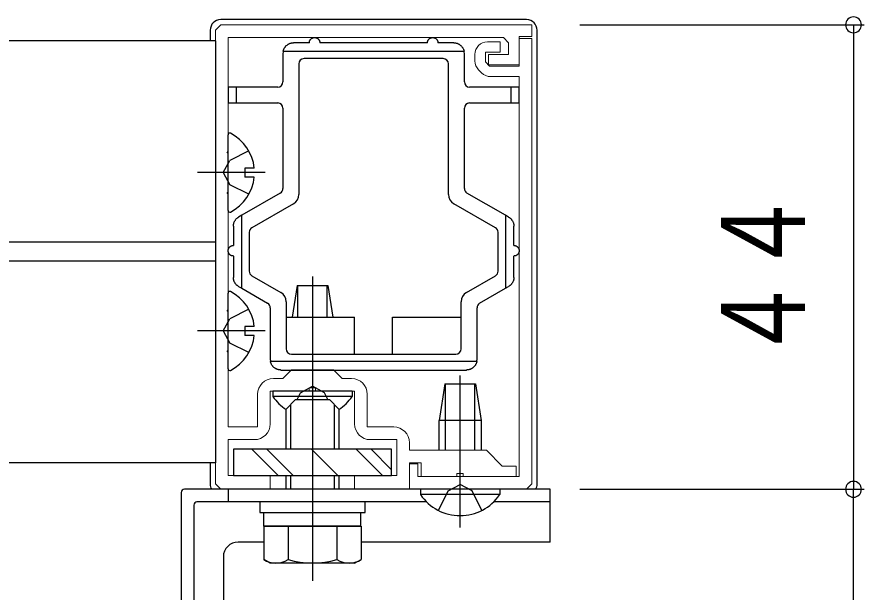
# Model space of a CAD drawing. Units: millimetres, scale not verified. Extents: x -693 to 693, y -1120 to 1122.
# Drawn here: x -90.9 to -10.6, y -855.4 to -800.9 of the extents above; entities that cross this region are included whole.
import ezdxf
from ezdxf.enums import TextEntityAlignment as Align

# ---------------------------------------------------------------- set-up
doc = ezdxf.new("R2010")
doc.units = ezdxf.units.MM
doc.header["$LTSCALE"] = 4
doc.layers.add('0-2_YKK_11', color=7, linetype='Continuous', lineweight=18)
for name, color, linetype in [('0-3_YKK_12', 2, 'Continuous'), ('0-4_YKK_13', 4, 'Continuous'), ('0-6_YKK_D', 6, 'Continuous')]:
    doc.layers.add(name, color=color, linetype=linetype)
doc.styles.add('ＭＳ ゴシック', font='')
doc.styles.get('ＭＳ ゴシック').set_extended_font_data('MS Gothic')

msp = doc.modelspace()

# ---------------------------------------------------------------- linework, layer by layer
at = {"layer": '0-2_YKK_11'}
for p, q in [((-71.589, -801.687), (-72.089, -802.187)), ((-72.089, -802.187), (-72.089, -845.186)), ((-42.089, -801.687), (-71.589, -801.687)), ((-42.089, -802.787), (-42.089, -801.687)), ((-70.889, -802.887), (-44.789, -802.887)), ((-70.889, -839.786), (-70.889, -802.887)), ((-44.789, -802.887), (-44.289, -803.387)), ((-43.289, -802.787), (-42.089, -802.787)), ((-43.289, -805.487), (-43.289, -802.787)), ((-43.289, -802.987), (-42.089, -802.987)), ((-43.289, -805.587), (-43.289, -802.987)), ((-42.089, -802.987), (-42.089, -845.186)), ((-46.289, -803.287), (-45.089, -803.287)), ((-45.089, -803.287), (-45.089, -804.287)), ((-44.289, -803.387), (-44.289, -804.487)), ((-47.489, -805.104), (-47.489, -804.487)), ((-46.489, -804.287), (-46.489, -805.187)), ((-45.089, -804.287), (-46.489, -804.287)), ((-46.189, -804.487), (-46.189, -805.487)), ((-44.289, -804.487), (-46.189, -804.487)), ((-46.489, -805.187), (-46.089, -805.587)), ((-46.189, -805.487), (-43.289, -805.487)), ((-46.089, -805.587), (-43.289, -805.587)), ((-46.855, -806.235), (-47.137, -805.952)), ((-43.289, -806.587), (-46.006, -806.587)), ((-43.289, -844.486), (-43.289, -806.587)), ((-64.889, -834.386), (-65.689, -835.186)), ((-60.889, -834.386), (-64.889, -834.386)), ((-60.089, -835.186), (-60.889, -834.386)), ((-65.689, -835.186), (-66.589, -835.186)), ((-59.189, -835.186), (-60.089, -835.186)), ((-63.189, -836.086), (-62.589, -836.086)), ((-63.189, -836.386), (-63.189, -836.086)), ((-62.589, -836.086), (-62.589, -836.386)), ((-68.089, -836.686), (-68.089, -839.786)), ((-66.889, -836.386), (-63.189, -836.386)), ((-66.889, -839.486), (-66.889, -836.386)), ((-62.589, -836.386), (-58.889, -836.386)), ((-58.889, -836.386), (-58.889, -839.486)), ((-57.689, -839.786), (-57.689, -836.686)), ((-68.089, -839.786), (-70.889, -839.786)), ((-55.189, -839.786), (-57.689, -839.786)), ((-70.889, -840.986), (-68.389, -840.986)), ((-70.889, -844.386), (-70.889, -840.986)), ((-57.389, -840.986), (-54.889, -840.986)), ((-54.889, -840.986), (-54.889, -844.386)), ((-53.689, -841.986), (-53.689, -841.286)), ((-46.389, -841.986), (-53.689, -841.986)), ((-44.889, -843.486), (-46.389, -841.986)), ((-53.689, -843.186), (-52.589, -843.186)), ((-53.689, -845.686), (-53.689, -843.186)), ((-53.689, -843.286), (-52.889, -843.286)), ((-53.689, -845.686), (-53.689, -843.286)), ((-52.889, -843.286), (-52.889, -844.486)), ((-52.589, -843.186), (-52.589, -844.486)), ((-49.189, -844.186), (-48.589, -844.186)), ((-49.189, -844.486), (-49.189, -844.186)), ((-48.589, -844.186), (-48.589, -844.486)), ((-43.589, -843.486), (-44.889, -843.486)), ((-43.589, -844.486), (-43.589, -843.486)), ((-66.889, -844.386), (-70.889, -844.386)), ((-66.889, -845.686), (-66.889, -844.386)), ((-58.889, -844.386), (-58.889, -845.686)), ((-54.889, -844.386), (-58.889, -844.386)), ((-52.889, -844.486), (-43.289, -844.486)), ((-52.589, -844.486), (-49.189, -844.486)), ((-48.589, -844.486), (-43.589, -844.486)), ((-72.089, -845.186), (-71.589, -845.686)), ((-71.589, -845.686), (-66.889, -845.686)), ((-58.889, -845.686), (-53.689, -845.686)), ((-42.589, -845.686), (-53.689, -845.686)), ((-42.089, -845.186), (-42.589, -845.686))]:
    msp.add_line(p, q, dxfattribs=at)
for centre, radius, start, end in [((-46.289, -804.487), 1.2, 90, 180), ((-46.289, -805.104), 1.2, 180, 225), ((-46.006, -805.387), 1.2, 225, 270), ((-66.589, -836.686), 1.5, 90, 180), ((-59.189, -836.686), 1.5, 0, 90), ((-68.389, -839.486), 1.5, 270, 0), ((-57.389, -839.486), 1.5, 180, 270), ((-55.189, -841.286), 1.5, 0, 90)]:
    msp.add_arc(centre, radius, start, end, dxfattribs=at)
at = {"layer": '0-3_YKK_12'}
for p, q in [((-72.089, -803.187), (-181.089, -803.187)), ((-72.089, -803.187), (-72.089, -843.187)), ((-72.089, -822.287), (-181.089, -822.287)), ((-72.089, -824.087), (-181.089, -824.087)), ((-72.089, -843.187), (-181.089, -843.187))]:
    msp.add_line(p, q, dxfattribs=at)
at = {"layer": '0-4_YKK_13'}
for p, q in [((-42.589, -801.187), (-71.589, -801.187)), ((-72.589, -802.187), (-72.589, -803.187)), ((-41.589, -845.187), (-41.589, -802.187)), ((-63.189, -803.387), (-64.689, -803.387)), ((-51.989, -803.387), (-62.189, -803.387)), ((-49.489, -803.387), (-50.989, -803.387)), ((-65.689, -804.387), (-65.689, -807.087)), ((-65.669, -804.187), (-48.509, -804.187)), ((-48.489, -807.087), (-48.489, -804.387)), ((-64.189, -805.387), (-64.189, -817.762)), ((-50.489, -804.887), (-63.689, -804.887)), ((-49.989, -817.762), (-49.989, -805.387)), ((-70.889, -807.587), (-70.889, -809.087)), ((-70.089, -807.587), (-70.889, -807.587)), ((-66.189, -807.587), (-70.089, -807.587)), ((-70.089, -809.087), (-70.089, -807.587)), ((-44.089, -807.587), (-47.989, -807.587)), ((-44.089, -807.587), (-44.089, -809.087)), ((-43.289, -807.587), (-44.089, -807.587)), ((-43.289, -809.087), (-43.289, -807.587)), ((-70.889, -809.087), (-70.089, -809.087)), ((-70.089, -809.087), (-66.189, -809.087)), ((-65.689, -809.587), (-65.689, -817.184)), ((-48.489, -817.184), (-48.489, -809.587)), ((-47.989, -809.087), (-44.089, -809.087)), ((-44.089, -809.087), (-43.289, -809.087)), ((-70.889, -819.282), (-70.889, -812.091)), ((-68.923, -813.637), (-70.738, -814.542)), ((-71.347, -815.687), (-70.738, -814.542)), ((-67.389, -815.687), (-73.79, -815.687)), ((-71.347, -815.687), (-70.738, -816.832)), ((-68.923, -817.737), (-70.738, -816.832)), ((-68.41, -816.112), (-69.289, -816.112)), ((-65.939, -817.617), (-69.589, -819.725)), ((-44.589, -819.725), (-48.239, -817.617)), ((-64.689, -818.628), (-68.639, -820.908)), ((-45.539, -820.908), (-49.489, -818.628)), ((-69.589, -819.725), (-69.889, -819.898)), ((-69.589, -826.648), (-69.589, -819.725)), ((-44.589, -819.725), (-44.589, -826.648)), ((-44.289, -819.898), (-44.589, -819.725)), ((-70.389, -820.764), (-70.389, -822.587)), ((-43.789, -822.587), (-43.789, -820.764)), ((-68.889, -821.341), (-68.889, -825.032)), ((-45.289, -825.032), (-45.289, -821.341)), ((-70.389, -823.587), (-70.389, -825.609)), ((-43.789, -825.609), (-43.789, -823.587)), ((-68.639, -825.465), (-65.889, -827.053)), ((-62.889, -825.522), (-62.889, -854.35)), ((-48.289, -827.053), (-45.539, -825.465)), ((-69.889, -826.475), (-69.589, -826.648)), ((-64.339, -826.386), (-64.81, -829.387)), ((-64.339, -826.386), (-61.439, -826.386)), ((-64.289, -829.387), (-64.289, -826.386)), ((-61.489, -829.387), (-61.489, -826.386)), ((-61.439, -826.386), (-60.967, -829.387)), ((-70.889, -834.282), (-70.889, -827.091)), ((-69.589, -826.648), (-67.139, -828.063)), ((-65.389, -827.919), (-65.389, -832.387)), ((-48.789, -832.387), (-48.789, -827.919)), ((-68.923, -828.637), (-70.738, -829.542)), ((-66.889, -828.496), (-66.889, -833.387)), ((-47.289, -833.387), (-47.289, -828.496)), ((-71.347, -830.687), (-70.738, -829.542)), ((-65.389, -829.387), (-62.889, -829.387)), ((-62.889, -829.387), (-58.889, -829.387)), ((-58.889, -832.887), (-58.889, -829.387)), ((-55.289, -829.387), (-51.289, -829.387)), ((-55.289, -832.887), (-55.289, -829.387)), ((-51.289, -829.387), (-48.789, -829.387)), ((-67.389, -830.687), (-73.79, -830.687)), ((-71.347, -830.687), (-70.738, -831.832)), ((-68.41, -831.112), (-69.289, -831.112)), ((-68.923, -832.737), (-70.738, -831.832)), ((-64.889, -832.887), (-49.289, -832.887)), ((-47.309, -833.587), (-66.869, -833.587)), ((-65.889, -834.387), (-48.289, -834.387)), ((-48.889, -849.316), (-48.889, -834.913)), ((-64.034, -836.54), (-62.889, -835.931)), ((-50.339, -835.686), (-50.889, -839.186)), ((-50.339, -835.686), (-47.439, -835.686)), ((-50.289, -841.986), (-50.289, -835.686)), ((-47.489, -841.986), (-47.489, -835.686)), ((-47.439, -835.686), (-46.889, -839.186)), ((-66.639, -836.386), (-66.639, -836.895)), ((-59.139, -836.386), (-66.639, -836.386)), ((-59.139, -836.895), (-66.639, -836.895)), ((-60.889, -836.386), (-64.889, -836.386)), ((-64.349, -837.186), (-64.034, -836.54)), ((-59.139, -836.386), (-59.139, -836.895)), ((-65.389, -838.086), (-64.489, -837.186)), ((-64.959, -837.656), (-64.959, -841.886)), ((-64.489, -837.186), (-61.289, -837.186)), ((-60.389, -838.086), (-61.289, -837.186)), ((-60.819, -837.656), (-60.819, -841.886)), ((-65.389, -841.886), (-65.389, -838.086)), ((-60.389, -838.086), (-60.389, -841.886)), ((-50.889, -841.986), (-50.889, -839.186)), ((-46.889, -839.186), (-50.889, -839.186)), ((-46.889, -839.186), (-46.889, -841.986)), ((-55.389, -841.886), (-70.389, -841.886)), ((-70.389, -841.886), (-70.389, -844.386)), ((-66.146, -844.386), (-68.646, -841.886)), ((-64.732, -844.386), (-67.232, -841.886)), ((-60.489, -844.386), (-62.989, -841.886)), ((-56.247, -844.386), (-58.747, -841.886)), ((-55.389, -843.83), (-57.333, -841.886)), ((-55.389, -844.386), (-55.389, -841.886)), ((-72.589, -843.187), (-72.589, -845.187)), ((-70.389, -844.386), (-55.389, -844.386)), ((-65.389, -845.686), (-65.389, -844.386)), ((-64.959, -844.386), (-64.959, -845.686)), ((-60.819, -844.386), (-60.819, -845.686)), ((-60.389, -844.386), (-60.389, -845.686)), ((-70.939, -845.686), (-75.039, -845.686)), ((-40.339, -845.686), (-70.939, -845.686)), ((-70.839, -846.886), (-70.839, -845.686)), ((-52.639, -845.686), (-52.639, -846.195)), ((-45.139, -845.686), (-52.639, -845.686)), ((-46.889, -845.686), (-50.889, -845.686)), ((-50.034, -845.84), (-48.889, -845.231)), ((-47.744, -845.84), (-48.889, -845.231)), ((-45.139, -845.686), (-45.139, -846.195)), ((-40.339, -850.686), (-40.339, -845.686)), ((-75.339, -845.986), (-75.339, -857.687)), ((-45.139, -846.195), (-52.639, -846.195)), ((-50.939, -847.696), (-50.034, -845.84)), ((-46.839, -847.696), (-47.744, -845.84)), ((-74.139, -847.186), (-74.139, -857.687)), ((-71.039, -846.886), (-73.839, -846.886)), ((-52.064, -846.886), (-71.039, -846.886)), ((-57.889, -846.886), (-67.889, -846.886)), ((-67.889, -846.886), (-67.889, -847.886)), ((-57.889, -847.886), (-57.889, -846.886)), ((-40.339, -846.886), (-45.714, -846.886)), ((-67.889, -847.886), (-57.889, -847.886)), ((-67.489, -849.186), (-67.489, -847.886)), ((-58.289, -849.186), (-58.289, -847.886)), ((-67.508, -849.186), (-67.508, -852.329)), ((-58.27, -849.186), (-67.508, -849.186)), ((-67.489, -849.186), (-58.289, -849.186)), ((-60.389, -849.186), (-65.389, -849.186)), ((-65.198, -849.186), (-65.198, -852.329)), ((-60.58, -849.186), (-60.58, -852.329)), ((-58.27, -849.186), (-58.27, -852.329)), ((-67.508, -850.686), (-69.939, -850.686)), ((-40.339, -850.686), (-58.27, -850.686)), ((-71.339, -852.086), (-71.339, -856.686)), ((-66.889, -852.686), (-67.508, -852.329)), ((-58.889, -852.686), (-66.889, -852.686)), ((-58.889, -852.686), (-58.27, -852.329))]:
    msp.add_line(p, q, dxfattribs=at)
for points in [[(-63.189, -803.387), (-63.187, -803.356), (-63.185, -803.326), (-63.181, -803.296), (-63.175, -803.267), (-63.166, -803.238), (-63.156, -803.209), (-63.145, -803.181), (-63.132, -803.154), (-63.117, -803.128), (-63.1, -803.102), (-63.083, -803.078), (-63.063, -803.055), (-63.042, -803.033), (-63.02, -803.012), (-62.997, -802.993), (-62.973, -802.975), (-62.948, -802.959), (-62.921, -802.944), (-62.894, -802.931), (-62.866, -802.919), (-62.838, -802.909), (-62.809, -802.901), (-62.779, -802.895), (-62.749, -802.89), (-62.719, -802.887), (-62.689, -802.887), (-62.659, -802.887), (-62.629, -802.89), (-62.599, -802.895), (-62.569, -802.901), (-62.54, -802.909), (-62.512, -802.919), (-62.484, -802.931), (-62.457, -802.944), (-62.43, -802.959), (-62.405, -802.975), (-62.381, -802.993), (-62.357, -803.012), (-62.335, -803.033)], [(-62.335, -803.033), (-62.315, -803.055), (-62.295, -803.078), (-62.277, -803.102), (-62.261, -803.128), (-62.246, -803.154), (-62.233, -803.181), (-62.221, -803.209), (-62.211, -803.238), (-62.203, -803.267), (-62.197, -803.296), (-62.193, -803.326), (-62.191, -803.356), (-62.189, -803.387)], [(-51.989, -803.387), (-51.987, -803.356), (-51.985, -803.326), (-51.981, -803.296), (-51.975, -803.267), (-51.966, -803.238), (-51.956, -803.209), (-51.945, -803.181), (-51.932, -803.154), (-51.917, -803.128), (-51.9, -803.102), (-51.883, -803.078), (-51.863, -803.055), (-51.842, -803.033), (-51.82, -803.012), (-51.797, -802.993), (-51.773, -802.975), (-51.748, -802.959), (-51.721, -802.944), (-51.694, -802.931), (-51.666, -802.919), (-51.638, -802.909), (-51.609, -802.901), (-51.579, -802.895), (-51.549, -802.89), (-51.519, -802.887), (-51.489, -802.887), (-51.459, -802.887), (-51.429, -802.89), (-51.399, -802.895), (-51.369, -802.901), (-51.34, -802.909), (-51.312, -802.919), (-51.284, -802.931), (-51.257, -802.944), (-51.23, -802.959), (-51.205, -802.975), (-51.181, -802.993), (-51.157, -803.012), (-51.135, -803.033)], [(-51.135, -803.033), (-51.115, -803.055), (-51.095, -803.078), (-51.077, -803.102), (-51.061, -803.128), (-51.046, -803.154), (-51.033, -803.181), (-51.021, -803.209), (-51.011, -803.238), (-51.003, -803.267), (-50.997, -803.296), (-50.993, -803.326), (-50.991, -803.356), (-50.989, -803.387)], [(-65.669, -804.187), (-65.658, -804.144), (-65.647, -804.101), (-65.634, -804.059), (-65.619, -804.017), (-65.601, -803.977), (-65.582, -803.937), (-65.561, -803.898), (-65.539, -803.86), (-65.515, -803.823), (-65.489, -803.787), (-65.462, -803.752), (-65.433, -803.719), (-65.403, -803.686), (-65.371, -803.655), (-65.338, -803.626), (-65.304, -803.598), (-65.269, -803.572), (-65.232, -803.547), (-65.195, -803.524), (-65.156, -803.502), (-65.116, -803.482), (-65.076, -803.464), (-65.035, -803.448), (-64.993, -803.434), (-64.951, -803.421), (-64.908, -803.411), (-64.865, -803.402), (-64.821, -803.395), (-64.777, -803.391), (-64.733, -803.388), (-64.689, -803.387)], [(-49.489, -803.387), (-49.445, -803.388), (-49.401, -803.391), (-49.357, -803.395), (-49.313, -803.402), (-49.27, -803.411), (-49.227, -803.421), (-49.185, -803.434), (-49.143, -803.448), (-49.102, -803.464), (-49.061, -803.482), (-49.022, -803.502), (-48.983, -803.524), (-48.946, -803.547), (-48.909, -803.572), (-48.874, -803.598), (-48.84, -803.626), (-48.807, -803.655), (-48.775, -803.686), (-48.745, -803.719), (-48.716, -803.752), (-48.689, -803.787), (-48.663, -803.823), (-48.639, -803.86), (-48.617, -803.898), (-48.596, -803.937), (-48.577, -803.977), (-48.559, -804.017), (-48.544, -804.059), (-48.531, -804.101), (-48.52, -804.144), (-48.509, -804.187)], [(-68.41, -815.262), (-69.289, -815.262), (-69.289, -816.112)], [(-70.389, -820.764), (-70.387, -820.716), (-70.384, -820.669), (-70.379, -820.622), (-70.371, -820.575), (-70.361, -820.528), (-70.348, -820.482), (-70.334, -820.437), (-70.317, -820.392), (-70.299, -820.348), (-70.278, -820.306), (-70.255, -820.264), (-70.23, -820.223), (-70.203, -820.184), (-70.175, -820.146), (-70.145, -820.109), (-70.113, -820.074), (-70.079, -820.04), (-70.044, -820.008), (-70.007, -819.978), (-69.969, -819.95), (-69.929, -819.923), (-69.889, -819.898)], [(-44.289, -819.898), (-44.249, -819.923), (-44.209, -819.95), (-44.171, -819.978), (-44.134, -820.008), (-44.099, -820.04), (-44.065, -820.074), (-44.033, -820.109), (-44.003, -820.146), (-43.974, -820.184), (-43.948, -820.223), (-43.923, -820.264), (-43.9, -820.306), (-43.879, -820.348), (-43.861, -820.392), (-43.844, -820.437), (-43.829, -820.482), (-43.817, -820.528), (-43.807, -820.575), (-43.799, -820.622), (-43.794, -820.669), (-43.791, -820.716), (-43.789, -820.764)], [(-70.389, -823.587), (-70.419, -823.585), (-70.449, -823.582), (-70.479, -823.578), (-70.509, -823.572), (-70.538, -823.564), (-70.566, -823.554), (-70.594, -823.542), (-70.621, -823.529), (-70.648, -823.514), (-70.673, -823.498), (-70.697, -823.48), (-70.72, -823.461), (-70.742, -823.44), (-70.763, -823.418), (-70.783, -823.395), (-70.8, -823.371), (-70.817, -823.345), (-70.832, -823.319), (-70.845, -823.292), (-70.856, -823.264), (-70.866, -823.235), (-70.874, -823.206), (-70.881, -823.177), (-70.885, -823.147), (-70.888, -823.117), (-70.889, -823.087), (-70.888, -823.056), (-70.885, -823.026), (-70.881, -822.996), (-70.874, -822.967), (-70.866, -822.938), (-70.856, -822.909), (-70.845, -822.881), (-70.832, -822.854), (-70.817, -822.828), (-70.8, -822.802), (-70.783, -822.778), (-70.763, -822.755), (-70.742, -822.733)], [(-70.742, -822.733), (-70.72, -822.712), (-70.697, -822.693), (-70.673, -822.675), (-70.648, -822.659), (-70.621, -822.644), (-70.594, -822.631), (-70.566, -822.619), (-70.538, -822.609), (-70.509, -822.601), (-70.479, -822.595), (-70.449, -822.591), (-70.419, -822.588), (-70.389, -822.587)], [(-43.789, -822.587), (-43.759, -822.588), (-43.729, -822.591), (-43.699, -822.595), (-43.669, -822.601), (-43.64, -822.609), (-43.612, -822.619), (-43.584, -822.631), (-43.557, -822.644), (-43.53, -822.659), (-43.505, -822.675), (-43.481, -822.693), (-43.457, -822.712), (-43.435, -822.733), (-43.415, -822.755), (-43.395, -822.778), (-43.377, -822.802), (-43.361, -822.828), (-43.346, -822.854), (-43.333, -822.881), (-43.321, -822.909), (-43.312, -822.938), (-43.303, -822.967), (-43.297, -822.996), (-43.293, -823.026), (-43.29, -823.056), (-43.289, -823.087), (-43.29, -823.117), (-43.293, -823.147), (-43.297, -823.177), (-43.303, -823.206), (-43.312, -823.235), (-43.321, -823.264), (-43.333, -823.292), (-43.346, -823.319), (-43.361, -823.345), (-43.377, -823.371), (-43.395, -823.395), (-43.415, -823.418), (-43.435, -823.44)], [(-43.435, -823.44), (-43.457, -823.461), (-43.481, -823.48), (-43.505, -823.498), (-43.53, -823.514), (-43.557, -823.529), (-43.584, -823.542), (-43.612, -823.554), (-43.64, -823.564), (-43.669, -823.572), (-43.699, -823.578), (-43.729, -823.582), (-43.759, -823.585), (-43.789, -823.587)], [(-69.889, -826.475), (-69.929, -826.45), (-69.969, -826.423), (-70.007, -826.395), (-70.044, -826.365), (-70.079, -826.333), (-70.113, -826.299), (-70.145, -826.264), (-70.175, -826.227), (-70.204, -826.189), (-70.23, -826.15), (-70.255, -826.109), (-70.278, -826.067), (-70.299, -826.025), (-70.317, -825.981), (-70.334, -825.936), (-70.348, -825.891), (-70.361, -825.845), (-70.371, -825.798), (-70.379, -825.751), (-70.384, -825.704), (-70.387, -825.657), (-70.389, -825.609)], [(-43.789, -825.609), (-43.791, -825.657), (-43.794, -825.704), (-43.799, -825.751), (-43.807, -825.798), (-43.817, -825.845), (-43.829, -825.891), (-43.844, -825.936), (-43.861, -825.981), (-43.879, -826.025), (-43.9, -826.067), (-43.923, -826.109), (-43.948, -826.15), (-43.974, -826.189), (-44.003, -826.227), (-44.033, -826.264), (-44.065, -826.299), (-44.099, -826.333), (-44.134, -826.365), (-44.171, -826.395), (-44.209, -826.423), (-44.249, -826.45), (-44.289, -826.475)], [(-47.039, -828.063), (-44.589, -826.648), (-44.289, -826.475)], [(-68.41, -830.262), (-69.289, -830.262), (-69.289, -831.112)], [(-65.889, -834.387), (-65.933, -834.385), (-65.977, -834.382), (-66.021, -834.378), (-66.065, -834.371), (-66.108, -834.362), (-66.151, -834.352), (-66.193, -834.339), (-66.235, -834.325), (-66.276, -834.309), (-66.316, -834.291), (-66.356, -834.271), (-66.395, -834.249), (-66.432, -834.226), (-66.469, -834.201), (-66.504, -834.175), (-66.538, -834.147), (-66.571, -834.118), (-66.603, -834.087), (-66.633, -834.054), (-66.662, -834.021), (-66.689, -833.986), (-66.715, -833.95), (-66.739, -833.913), (-66.761, -833.875), (-66.782, -833.836), (-66.801, -833.796), (-66.819, -833.756), (-66.834, -833.714), (-66.847, -833.672), (-66.858, -833.629), (-66.869, -833.587)], [(-47.309, -833.587), (-47.32, -833.629), (-47.331, -833.672), (-47.344, -833.714), (-47.359, -833.756), (-47.377, -833.796), (-47.396, -833.836), (-47.417, -833.875), (-47.439, -833.913), (-47.463, -833.95), (-47.489, -833.986), (-47.516, -834.021), (-47.545, -834.054), (-47.575, -834.087), (-47.607, -834.118), (-47.64, -834.147), (-47.674, -834.175), (-47.709, -834.201), (-47.746, -834.226), (-47.783, -834.249), (-47.822, -834.271), (-47.861, -834.291), (-47.902, -834.309), (-47.943, -834.325), (-47.985, -834.339), (-48.027, -834.352), (-48.07, -834.362), (-48.113, -834.371), (-48.157, -834.378), (-48.201, -834.382), (-48.245, -834.385), (-48.289, -834.387)], [(-61.429, -837.186), (-61.744, -836.54), (-62.889, -835.931)]]:
    msp.add_lwpolyline(points, dxfattribs=at)
for centre, radius, start, end in [((-71.589, -802.187), 1, 90, 180), ((-42.589, -802.187), 1, 0, 90), ((-64.689, -804.387), 1, 168.46304, 180), ((-49.489, -804.387), 1, 0, 11.53696), ((-63.689, -805.387), 0.5, 90, 180), ((-50.489, -805.387), 0.5, 0, 90), ((-66.189, -807.087), 0.5, 270, 0), ((-47.989, -807.087), 0.5, 180, 270), ((-66.189, -809.587), 0.5, 0, 90), ((-47.989, -809.587), 0.5, 90, 180), ((-70.735, -812.091), 0.154, 62.71904, 180), ((-72.589, -815.687), 4.2, 5.80773, 62.71904), ((-71.089, -813.596), 0.2, 290, 0), ((-72.589, -815.687), 4.2, 297.28096, 354.19227), ((-71.089, -817.777), 0.2, 0, 70), ((-66.189, -817.184), 0.5, 300, 0), ((-47.989, -817.184), 0.5, 180, 240), ((-65.189, -817.762), 1, 300, 0), ((-48.989, -817.762), 1, 180, 240), ((-70.735, -819.282), 0.154, 180, 297.28096), ((-68.389, -821.341), 0.5, 120, 180), ((-45.789, -821.341), 0.5, 0, 60), ((-68.389, -825.032), 0.5, 180, 240), ((-45.789, -825.032), 0.5, 300, 0), ((-70.735, -827.091), 0.154, 62.71904, 180), ((-72.589, -830.687), 4.2, 5.80773, 62.71904), ((-66.389, -827.919), 1, 0, 60), ((-47.789, -827.919), 1, 120, 180), ((-67.389, -828.496), 0.5, 0, 60), ((-46.789, -828.496), 0.5, 120, 180), ((-71.089, -828.596), 0.2, 290, 0), ((-72.589, -830.687), 4.2, 297.28096, 354.19227), ((-71.089, -832.777), 0.2, 0, 70), ((-64.889, -832.387), 0.5, 180, 270), ((-49.289, -832.387), 0.5, 270, 0), ((-65.889, -833.387), 1, 180, 191.53696), ((-48.289, -833.387), 1, 348.46304, 0), ((-70.735, -834.282), 0.154, 180, 297.28096), ((-62.889, -834.36), 4.527, 214.06671, 236.47799), ((-62.889, -834.36), 4.527, 303.52201, 325.93329), ((-75.039, -845.986), 0.3, 90, 180), ((-71.589, -845.187), 1, 180, 209.99911), ((-42.589, -845.187), 1, 330.00089, 0), ((-48.889, -843.66), 4.527, 214.06671, 325.93329), ((-73.839, -847.186), 0.3, 90, 180), ((-69.939, -852.086), 1.4, 90, 180), ((-66.353, -850.642), 2.045, 235.61575, 304.38425), ((-62.889, -845.044), 7.643, 252.41205, 287.58795), ((-59.425, -850.642), 2.045, 235.61575, 304.38425)]:
    msp.add_arc(centre, radius, start, end, dxfattribs=at)
at = {"layer": '0-6_YKK_D'}
for p, q in [((-37.55, -801.687), (-10.589, -801.687)), ((-11.589, -801.687), (-11.589, -845.686)), ((-37.55, -845.686), (-10.589, -845.686)), ((-37.55, -845.686), (-10.589, -845.686)), ((-11.589, -895.345), (-11.589, -845.686))]:
    msp.add_line(p, q, dxfattribs=at)
for centre, start, end in [((-11.589, -801.687), 0, 180), ((-11.589, -801.687), 180, 0), ((-11.589, -845.686), 0, 180), ((-11.589, -845.686), 0, 180), ((-11.589, -845.686), 180, 0), ((-11.589, -845.686), 180, 0)]:
    msp.add_arc(centre, 0.75, start, end, dxfattribs=at)

# ---------------------------------------------------------------- texts
at = {"layer": '0-6_YKK_D', "style": 'ＭＳ ゴシック', "width": 0.75}
msp.add_text('４４', height=7.962, rotation=90, dxfattribs=at).set_placement((-13.789, -833.613), align=Align.BOTTOM_LEFT)

doc.saveas('drawing.dxf')
